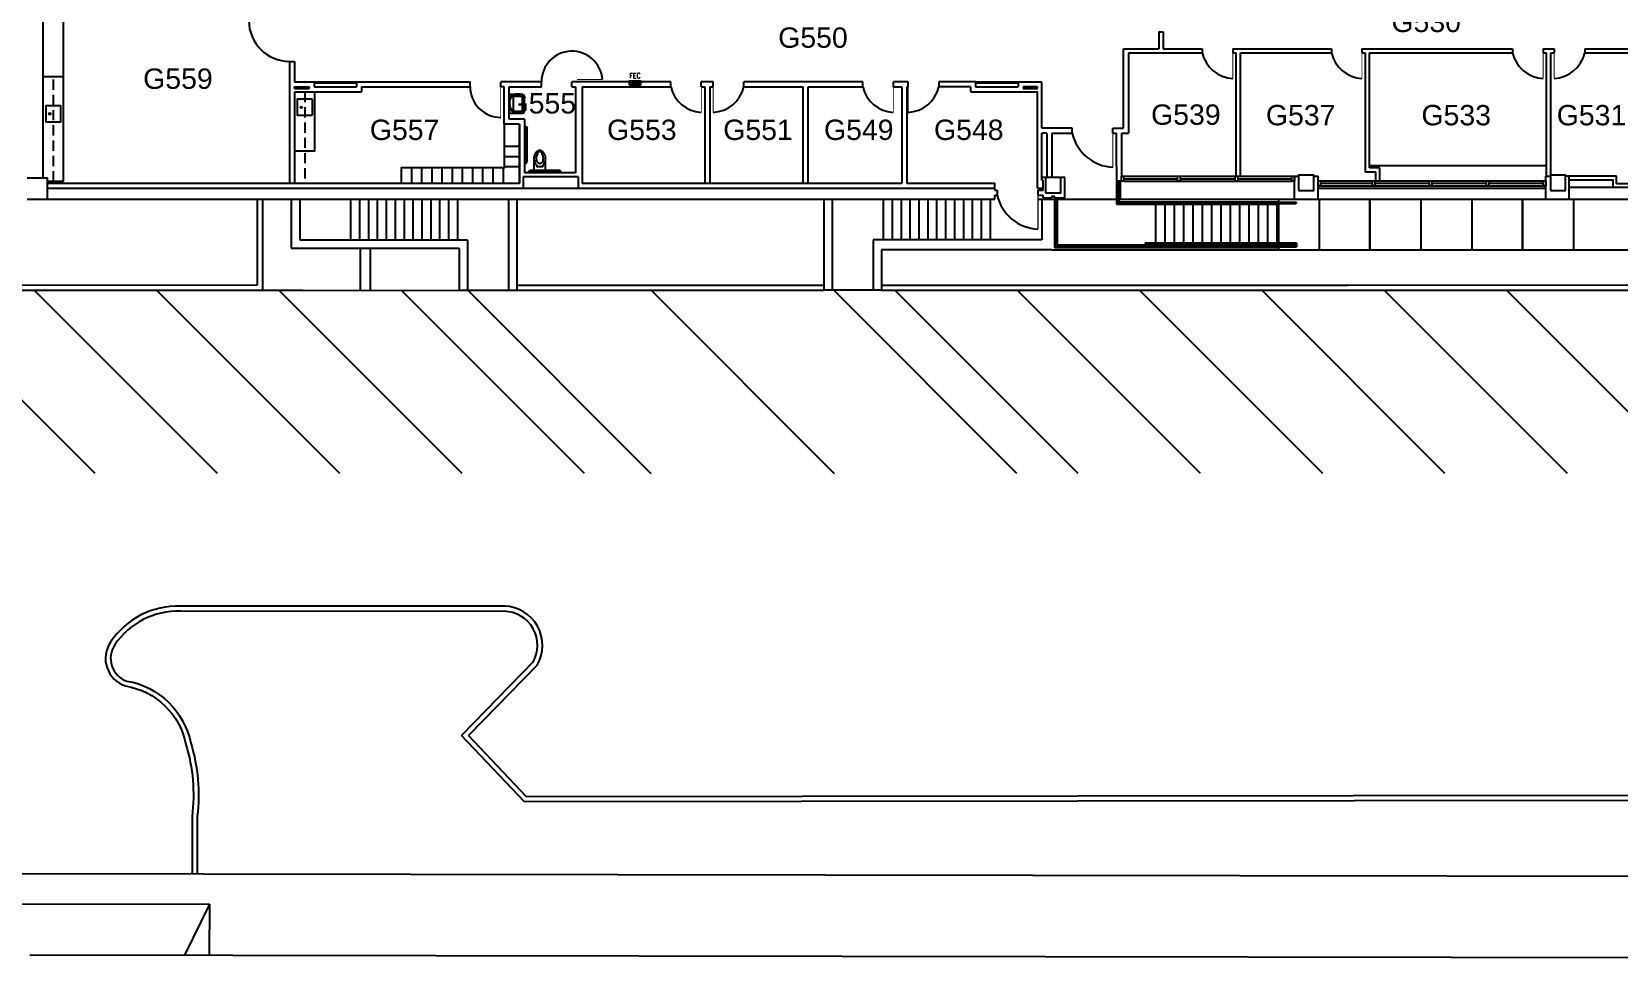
# Model space of a CAD drawing. Header units: inches. Extents: x -3386 to 4701, y -741 to 3764.
# Drawn here: x 1174 to 3045, y -741 to 351 of the extents above; entities that cross this region are included whole.
import ezdxf
from ezdxf.enums import TextEntityAlignment as Align

# ---------------------------------------------------------------- set-up
doc = ezdxf.new("R2010")
doc.units = ezdxf.units.IN
doc.header["$LTSCALE"] = 96
doc.header["$MEASUREMENT"] = 0
doc.linetypes.add('HIDDEN2', pattern=[0.1875, 0.125, -0.0625])
doc.layers.get('0').update_dxf_attribs({"linetype": 'CONTINUOUS'})
for name, color, linetype in [('A-ANNO-ROOM', 4, 'CONTINUOUS'), ('A-COLS', 5, 'CONTINUOUS'), ('A-DOOR', 2, 'CONTINUOUS'), ('A-FLOR-CASE', 3, 'CONTINUOUS'), ('A-FLOR-CASE-UPPR', 3, 'HIDDEN2'), ('A-FLOR-PFIX', 2, 'CONTINUOUS'), ('A-GLAZ', 2, 'CONTINUOUS'), ('A-GLAZ-SILL', 1, 'CONTINUOUS'), ('A-SITE', 8, 'CONTINUOUS'), ('A-WALL-FULL', 6, 'CONTINUOUS')]:
    doc.layers.add(name, color=color, linetype=linetype)
doc.styles.add('ARIAL', font='arial.ttf')
doc.styles.add('RomanS', font='romans.shx', dxfattribs={"width": 0.8})

# ---------------------------------------------------------------- blocks, each defined once
blk = doc.blocks.new('A$C701A6502')
for p, q in [((0, 9), (0, -9)), ((17.5, 9.5), (0.5, 9.5)), ((18, -9), (18, 9)), ((0.5, -9.5), (17.5, -9.5))]:
    blk.add_line(p, q)
blk.add_circle((4.8, 0), 0.955)
for centre, start, end in [((0.5, 9), 90, 180), ((17.5, 9), 0, 90), ((0.5, -9), 180, 270), ((17.5, -9), 270, 0)]:
    blk.add_arc(centre, 0.477, start, end)
blk = doc.blocks.new('A$C1D080207')
blk.add_hatch(color=256).paths.add_polyline_path([(0, 0), (5, 0), (5, 13), (0, 13)])
blk.add_lwpolyline([(0, 13), (5, 13), (5, 0), (0, 0)], close=True)
at = {"style": 'RomanS', "width": 0.8, "flags": 4}
blk.add_attdef('FEC', text='', height=6, rotation=90, dxfattribs=at).set_placement((13.7, 6.6), align=Align.CENTER)

msp = doc.modelspace()

# ---------------------------------------------------------------- linework, layer by layer
at = {"layer": 'A-COLS'}
for points in [[(2369.5, 161.8), (2387.5, 161.8), (2387.5, 179.8), (2369.5, 179.8), (2369.5, 161.8)], [(2667.9, 164.5), (2685.9, 164.5), (2685.9, 182.5), (2667.9, 182.5), (2667.9, 164.5)], [(2964.7, 164.5), (2982.7, 164.5), (2982.7, 182.5), (2964.7, 182.5), (2964.7, 164.5)]]:
    msp.add_lwpolyline(points, dxfattribs=at)
at = {"layer": 'A-DOOR'}
for points in [[(1846.9, 295.3, 0.962481), (1775, 292.5)], [(1691, 286.5, 0.414214), (1727, 250.5)]]:
    msp.add_lwpolyline(points, format="xyb", dxfattribs=at)
for points, const_width in [([(2590.3, 326.5), (2590.3, 296.5)], 1), ([(2742.5, 326.5), (2742.5, 296.5)], 1), ([(2956.2, 326.5), (2956.2, 296.5)], 1), ([(2969.2, 326.5), (2969.2, 296.5)], 1), ([(1727, 286.5), (1727, 250.5)], 1), ([(1846.9, 295.3), (1816.9, 295.3)], 1), ([(1963.5, 286.5), (1963.5, 256.5)], 1), ([(1977.5, 286.5), (1977.5, 256.5)], 1), ([(2190, 286.5), (2190, 256.5)], 1), ([(2207.5, 286.5), (2207.5, 256.5)], 1), ([(2448.9, 231.8), (2448.9, 191.8)], 1.33), ([(2360.5, 158.8), (2360.5, 118.8)], 1.33)]:
    msp.add_lwpolyline(points, dxfattribs=dict(at, const_width=const_width))
for centre, radius, start, end in [((1478, 364.5), 48, 180, 270), ((2592.2, 335.4), 39, 193.247, 267.1418), ((2744.5, 335.4), 39, 193.247, 267.1418), ((2958.1, 335.4), 39, 193.247, 267.1418), ((2967.2, 335.4), 39, 272.8582, 346.753), ((1965.5, 295.4), 39, 193.247, 267.1418), ((1975.6, 295.4), 39, 272.8582, 346.753), ((2191.9, 295.4), 39, 193.247, 267.1418), ((2205.6, 295.4), 39, 272.8582, 346.753), ((2451.5, 243.7), 52, 193.247, 267.1418), ((2363.1, 170.7), 52, 193.247, 267.1418)]:
    msp.add_arc(centre, radius, start, end, dxfattribs=at)
at = {"layer": 'A-FLOR-CASE'}
for p, q in [((1211.5, 175.2), (1211.5, 406.5)), ((1211.5, 298.5), (1187.5, 298.5)), ((1731, 216.5), (1749, 216.5)), ((1621.7, 191.2), (1621.7, 173.2)), ((1633.7, 191.2), (1633.7, 173.2)), ((1645.7, 191.2), (1645.7, 173.2)), ((1657.7, 191.2), (1657.7, 173.2)), ((1669.7, 191.2), (1669.7, 173.2)), ((1681.7, 191.2), (1681.7, 173.2)), ((1693.7, 191.2), (1693.7, 173.2)), ((1705.7, 191.2), (1705.7, 173.2)), ((1717.7, 191.2), (1717.7, 173.2)), ((1729.7, 191.2), (1729.7, 173.2)), ((1731, 204.5), (1749, 204.5)), ((1731, 192.5), (1749, 192.5)), ((1192.5, 175.2), (1211.5, 175.2))]:
    msp.add_line(p, q, dxfattribs=at)
for points in [[(1484, 211.3), (1508, 211.3), (1508, 280.5)], [(2751.5, 194), (2960.2, 194)]]:
    msp.add_lwpolyline(points, dxfattribs=at)
msp.add_lwpolyline([(1749, 242.5), (1731, 242.5), (1731, 191.2), (1609.7, 191.2), (1609.7, 173.2), (1749, 173.2)], close=True, dxfattribs=at)
at = {"layer": 'A-FLOR-CASE-UPPR'}
for p, q in [((1199.5, 175.2), (1199.5, 298.5)), ((1496, 280.5), (1496, 173.2))]:
    msp.add_line(p, q, dxfattribs=at)
at = {"layer": 'A-FLOR-PFIX'}
for p, q in [((1753, 277.5), (1737, 277.5)), ((1737, 277.5), (1737, 255.5)), ((1741.5, 274), (1741.5, 259)), ((1751.5, 275), (1742.5, 275)), ((1752.5, 259), (1752.5, 274)), ((1755, 257.5), (1755, 275.5)), ((1737, 255.5), (1753, 255.5)), ((1742.5, 258), (1751.5, 258))]:
    msp.add_line(p, q, dxfattribs=at)
for points in [[(1755, 240.8), (1755.5, 240.8), (1755.7, 240.5), (1755.7, 238), (1755.5, 237.8), (1755, 237.8)], [(1755, 195.8), (1755.5, 195.8), (1755.7, 196), (1755.7, 198.5), (1755.5, 198.8), (1755, 198.8)], [(1759.5, 185.3), (1759.5, 185.8), (1759.7, 186), (1762.2, 186), (1762.5, 185.8), (1762.5, 185.3)], [(1798.5, 185.3), (1798.5, 185.8), (1798.2, 186), (1795.7, 186), (1795.5, 185.8), (1795.5, 185.3)]]:
    msp.add_lwpolyline(points, dxfattribs=at)
for points in [[(1755.7, 240), (1756, 240, -0.414214), (1758, 238)], [(1755.7, 238.5), (1756, 238.5, -0.414214), (1756.5, 238)], [(1755.7, 198), (1756, 198, 0.414214), (1756.5, 198.5), (1756.5, 238)], [(1755.7, 196.5), (1756, 196.5, 0.414214), (1758, 198.5), (1758, 238)], [(1773, 211.6, 0.143932), (1770.5, 210.9, 0.107177), (1768.1, 208.4, 0.077997), (1766.6, 205.1, 0.065232), (1766, 200.8)], [(1777.1, 209.6, 0.549653), (1776.3, 209.4), (1775.5, 207.2, 0.238976), (1775.6, 206.7, -0.08035), (1776.5, 204.9, -0.074934), (1776.9, 202.1, -0.074934), (1776.5, 199.3, -0.085426), (1775.5, 197.3, -0.066386), (1774.7, 196.5, -0.330534), (1771.4, 196.5, -0.066386), (1770.6, 197.3, -0.085426), (1769.6, 199.3, -0.074934), (1769.2, 202.1, -0.074934), (1769.6, 204.9, -0.08035), (1770.5, 206.7, 0.238976), (1770.6, 207.2), (1769.9, 209.4, 0.562484), (1769, 209.6)], [(1773, 210.1, 0.143932), (1771.3, 209.6, 0.059203), (1770.1, 208.6)], [(1777, 209.6, 0.06085), (1775.5, 210.9, 0.143932), (1773, 211.6)], [(1776, 208.5, 0.063273), (1774.7, 209.6, 0.143932), (1773, 210.1)], [(1760.2, 186), (1760.2, 186.2, -0.414214), (1762.2, 188.3), (1795.7, 188.3)], [(1766, 200.8), (1766, 185.9), (1780, 185.9), (1780, 200.8, 0.022673), (1779.9, 202.3)], [(1766.3, 203.9, 0.111314), (1766.7, 198.4, 0.085426), (1768.2, 195.5, 0.066386), (1769.6, 194.1), (1769.6, 192.6), (1776.6, 192.6), (1776.6, 194.1, 0.066386), (1777.9, 195.5, 0.085426), (1779.4, 198.4, 0.074934), (1779.9, 202.1)], [(1797.7, 186), (1797.7, 186.2, 0.414214), (1795.7, 188.3)], [(1761.7, 186), (1761.7, 186.2, -0.414214), (1762.2, 186.8), (1795.7, 186.8)], [(1796.2, 186), (1796.2, 186.2, 0.414214), (1795.7, 186.8)]]:
    msp.add_lwpolyline(points, format="xyb", dxfattribs=at)
for centre, radius, start, end in [((1742.5, 274), 1, 90, 180), ((1751.5, 274), 1, 0, 90), ((1753, 275.5), 2, 0, 90), ((1742.5, 259), 1, 180, 270), ((1751.5, 259), 1, 270, 0), ((1753, 257.5), 2, 270, 0), ((1772, 204.2), 7.43, 36.6725, 46.5742), ((1770.3, 202.9), 9.56, 17.1416, 36.6725), ((1767.6, 202.1), 12.4, 0, 17.1416)]:
    msp.add_arc(centre, radius, start, end, dxfattribs=at)
at = {"layer": 'A-GLAZ'}
for p, q in [((2461.9, 178.3), (2525, 178.3)), ((2528, 178.3), (2593.1, 178.3)), ((2596.1, 178.3), (2660, 178.3)), ((2693.8, 172.9), (2754.8, 172.9)), ((2757.8, 172.9), (2822, 172.9)), ((2825, 172.9), (2889.2, 172.9)), ((2892.2, 172.9), (2956.4, 172.9))]:
    msp.add_line(p, q, dxfattribs=at)
for points in [[(2461.9, 181.3), (2461.9, 175.2), (2458.9, 175.2), (2458.9, 181.3)], [(2528, 181.3), (2528, 175.2), (2525, 175.2), (2525, 181.3)], [(2596.1, 181.3), (2596.1, 175.2), (2593.1, 175.2), (2593.1, 181.3)], [(2663, 181.3), (2663, 175.2), (2660, 175.2), (2660, 181.3)], [(2693.8, 175.9), (2693.8, 169.9), (2690.8, 169.9), (2690.8, 175.9)], [(2757.8, 175.9), (2757.8, 169.9), (2754.8, 169.9), (2754.8, 175.9)], [(2825, 175.9), (2825, 169.9), (2822, 169.9), (2822, 175.9)], [(2892.2, 175.9), (2892.2, 169.9), (2889.2, 169.9), (2889.2, 175.9)], [(2959.4, 175.9), (2959.4, 169.9), (2956.4, 169.9), (2956.4, 175.9)]]:
    msp.add_lwpolyline(points, close=True, dxfattribs=at)
at = {"layer": 'A-GLAZ-SILL'}
for p, q in [((2461.9, 181.3), (2660, 181.3)), ((2461.9, 175.2), (2660, 175.2)), ((2690.8, 175.9), (2959.4, 175.9)), ((2690.8, 169.9), (2959.4, 169.9))]:
    msp.add_line(p, q, dxfattribs=at)
at = {"layer": 'A-SITE'}
for p, q in [((2453.7, 175.2), (2453.7, 150.6)), ((2455.2, 175.2), (2455.2, 151.1)), ((1440, 154.3), (1440, 52.6)), ((1446, 154.3), (1446, 46.6)), ((1480, 154.3), (1480, 96.3)), ((1490, 154.3), (1490, 106.3)), ((1550, 154.3), (1550, 106.3)), ((1560.5, 154.3), (1560.5, 106.3)), ((1571, 154.3), (1571, 106.3)), ((1581.5, 154.3), (1581.5, 106.3)), ((1592, 154.3), (1592, 106.3)), ((1602.5, 154.3), (1602.5, 106.3)), ((1613, 154.3), (1613, 106.3)), ((1623.5, 154.3), (1623.5, 106.3)), ((1634, 154.3), (1634, 106.3)), ((1644.5, 154.3), (1644.5, 106.3)), ((1655, 154.3), (1655, 106.3)), ((1665.5, 154.3), (1665.5, 106.3)), ((1676, 154.3), (1676, 106.3)), ((1736, 154.3), (1736, 46.7)), ((1746, 154.3), (1746, 46.7)), ((2108, 154.3), (2108, 46.7)), ((2118, 154.3), (2118, 46.7)), ((2178, 154.3), (2178, 106.3)), ((2188.5, 154.3), (2188.5, 106.3)), ((2199, 154.3), (2199, 106.3)), ((2209.5, 154.3), (2209.5, 106.3)), ((2220, 154.3), (2220, 106.3)), ((2230.5, 154.3), (2230.5, 106.3)), ((2241, 154.3), (2241, 106.3)), ((2251.5, 154.3), (2251.5, 106.3)), ((2262, 154.3), (2262, 106.3)), ((2272.5, 154.3), (2272.5, 106.3)), ((2283, 154.3), (2283, 106.3)), ((2293.5, 154.3), (2293.5, 106.3)), ((2304, 154.3), (2304, 106.3)), ((2365, 154.3), (2365, 106.3)), ((2380, 154.3), (2380, 97.3)), ((2380.8, 98.1), (2380.8, 154.3)), ((2382.3, 99.6), (2382.3, 154.3)), ((2383, 154.3), (2383, 100.3)), ((2453, 154.3), (2453, 148.2)), ((2455.7, 150.6), (2665, 150.6)), ((2456, 154.3), (2456, 151.2)), ((2456, 151.2), (2644, 151.2)), ((2644, 154.3), (2644, 150.6)), ((2644, 151.2), (2644, 150.6)), ((2665, 150.6), (2665, 149.1)), ((2692, 154.3), (2692, 94.3)), ((2751.5, 154.3), (2751.5, 94.3)), ((2752, 154.3), (2752, 94.3)), ((2812, 154.3), (2812, 94.3)), ((2872, 154.3), (2872, 94.3)), ((2931.5, 154.3), (2931.5, 94.3)), ((2932, 154.3), (2932, 94.3)), ((2992, 154.3), (2992, 94.3)), ((2453, 148.2), (2644, 148.2)), ((2455.2, 149.1), (2665, 149.1)), ((2499, 148.2), (2499, 102.6)), ((2510, 148.2), (2510, 102.6)), ((2521, 148.2), (2521, 102.6)), ((2532, 148.2), (2532, 102.6)), ((2543, 148.2), (2543, 102.6)), ((2554, 148.2), (2554, 102.6)), ((2565, 148.2), (2565, 102.6)), ((2576, 148.2), (2576, 102.6)), ((2587, 148.2), (2587, 102.6)), ((2598, 148.2), (2598, 102.6)), ((2609, 148.2), (2609, 102.6)), ((2620, 148.2), (2620, 102.6)), ((2631, 148.2), (2631, 102.6)), ((2642, 148.2), (2642, 102.6)), ((2644, 149.1), (2644, 148.2)), ((2644, 149.1), (2644, 102.6)), ((1480, 96.3), (1678, 96.3)), ((1490, 106.3), (1688, 106.3)), ((1561.2, 96.3), (1561.2, 46.7)), ((1573.2, 95.9), (1573.2, 46.3)), ((1678, 95.9), (1678, 46.7)), ((1688, 105.9), (1688, 46.7)), ((2166, 106.3), (2166, 46.7)), ((2365, 106.3), (2166, 106.3)), ((2377, 94.3), (2176, 94.3)), ((2176, 94.3), (2176, 46.7)), ((2377, 94.3), (2644, 94.3)), ((2380, 97.3), (2644, 97.3)), ((2380.8, 98.1), (2665.4, 98.1)), ((2382.3, 99.6), (2663.9, 99.6)), ((2383, 100.3), (2644, 100.3)), ((2487, 102.6), (2665.4, 102.6)), ((2487, 102.6), (2487, 100.3)), ((2488.5, 101.1), (2663.9, 101.1)), ((2488.5, 101.1), (2488.5, 100.3)), ((2499, 101.1), (2499, 100.3)), ((2510, 101.1), (2510, 100.3)), ((2521, 101.1), (2521, 100.3)), ((2532, 101.1), (2532, 100.3)), ((2543, 101.1), (2543, 100.3)), ((2554, 101.1), (2554, 100.3)), ((2565, 101.1), (2565, 100.3)), ((2576, 101.1), (2576, 100.3)), ((2587, 101.1), (2587, 100.3)), ((2598, 101.1), (2598, 100.3)), ((2609, 101.1), (2609, 100.3)), ((2620, 101.1), (2620, 100.3)), ((2631, 101.1), (2631, 100.3)), ((2642, 101.1), (2642, 100.3)), ((2644, 101.1), (2644, 99.6)), ((2644, 98.1), (2644, 97.3)), ((2644, 98.1), (2644, 94.3)), ((2644, 94.3), (3334.6, 94.3)), ((2663.9, 101.1), (2663.9, 99.6)), ((2665.4, 102.6), (2665.4, 98.1)), ((1440, 52.6), (1030.4, 52.5)), ((1248.8, -169.4), (1032.8, 46.7)), ((1493.7, 46.6), (1032.9, 46.5)), ((1393.1, -169.4), (1177.1, 46.6)), ((1537.3, -169.3), (1321.4, 46.6)), ((1445.9, 46.6), (1688.4, 46.7)), ((1681.5, -169.3), (1465.6, 46.6)), ((1825.8, -169.4), (1609.8, 46.7)), ((1678, 46.7), (1746, 46.7)), ((1904.4, -169.6), (1688.1, 46.7)), ((2108, 52.4), (1746, 52.4)), ((1746, 46.7), (2108, 46.7)), ((2120.7, -169.6), (1904.7, 46.4)), ((2176, 46.7), (2108, 46.7)), ((2335.7, -169.4), (2119.7, 46.7)), ((2176, 52.7), (2725.4, 52.7)), ((2176, 46.7), (2725.4, 46.7)), ((2407.9, -169.4), (2191.8, 46.7)), ((2552.1, -169.4), (2336.1, 46.7)), ((2696.4, -169.4), (2480.3, 46.7)), ((2840.4, -169.4), (2624.3, 46.7)), ((2725.4, 53), (3059.8, 52.9)), ((2725.4, 47), (3057.3, 46.9)), ((2984.9, -169.4), (2768.8, 46.7)), ((3129.1, -169.4), (2913.1, 46.7)), ((1732.7, -325.7), (1349.7, -325.6)), ((1732.7, -331.7), (1349.7, -331.6)), ((1765.7, -390.9), (1680.9, -478.1)), ((1770, -395.1), (1689.2, -478.1)), ((1740.3, -425.6), (1689.2, -478.1)), ((1755, -556.2), (1680.9, -478.1)), ((1757.6, -550.2), (1689.2, -478.1)), ((3059.8, -554.7), (1755, -556.2)), ((3057.3, -548.7), (1757.6, -550.2)), ((1363.1, -573.5), (1363.1, -639.7)), ((1369.1, -573.5), (1369, -641)), ((250.4, -639.2), (3628.2, -644.6)), ((933.5, -676.3), (1383.5, -677)), ((1383.5, -677), (1354.1, -737)), ((1383.5, -677), (1383.4, -737)), ((1171.7, -736.7), (3628.2, -740.6))]:
    msp.add_line(p, q, dxfattribs=at)
msp.add_lwpolyline([(2458.9, 175.2), (2452.9, 175.2)], dxfattribs=at)
for points in [[(1266.9, -367.9, 0.497663), (1284.6, -419.7, -0.312947), (1355.8, -488.5, -0.104774), (1363.1, -573.5, -7.875605), (1363.1, -573.5, -86481.139708)], [(1271.9, -371.2, 0.492825), (1286.1, -413.9, -0.310743), (1361.6, -487.1, -0.104788), (1369.1, -573.5, -0.100484)]]:
    msp.add_lwpolyline(points, format="xyb", dxfattribs=at)
for centre, radius, start, end in [((2455.2, 150.6), 1.5, 180, 270), ((2455.7, 151.1), 0.5, 180, 270), ((1346.1, -420.8), 95.2, 87.8269, 146.2562), ((1346.1, -420.8), 89.2, 87.8269, 146.2562), ((1730.1, -371.8), 40.2, 329.8038, 88.5607), ((1730.1, -371.8), 46.2, 329.8038, 88.5607), ((722.9, -640.9), 640.3, 359.9745, 0.1131)]:
    msp.add_arc(centre, radius, start, end, dxfattribs=at)
at = {"layer": 'A-WALL-FULL'}
for p, q in [((1187.5, 179.3), (1187.5, 1121.5)), ((2503.2, 351.5), (2508.3, 351.5)), ((2503.2, 351.5), (2503.2, 331.5)), ((2508.3, 351.5), (2508.3, 331.5)), ((2461.2, 331.5), (2503.2, 331.5)), ((2461.2, 237.8), (2461.2, 331.5)), ((2467.2, 326.5), (2554.3, 326.5)), ((2467.2, 326.5), (2467.2, 231.8)), ((2508.3, 331.5), (2554.3, 331.5)), ((2554.3, 331.5), (2554.3, 326.5)), ((2590.3, 331.5), (2706.5, 331.5)), ((2590.3, 331.5), (2590.3, 326.5)), ((2590.3, 326.5), (2594.3, 326.5)), ((2594.3, 181.3), (2594.3, 326.5)), ((2599.3, 326.5), (2706.5, 326.5)), ((2599.3, 181.3), (2599.3, 326.5)), ((2706.5, 331.5), (2706.5, 326.5)), ((2742.5, 331.5), (2920.2, 331.5)), ((2742.5, 331.5), (2742.5, 326.5)), ((2742.5, 326.5), (2746.5, 326.5)), ((2746.5, 326.5), (2746.5, 186)), ((2751.5, 326.5), (2920.2, 326.5)), ((2920.2, 331.5), (2920.2, 326.5)), ((2956.2, 331.5), (2969.2, 331.5)), ((2956.2, 331.5), (2956.2, 326.5)), ((2956.2, 326.5), (2960.2, 326.5)), ((2960.2, 181.3), (2960.2, 326.5)), ((2965.2, 326.5), (2969.2, 326.5)), ((2965.2, 182.5), (2965.2, 326.5)), ((2969.2, 331.5), (2969.2, 326.5)), ((3005.2, 331.5), (3070.3, 331.5)), ((3005.2, 331.5), (3005.2, 326.5)), ((3005.2, 326.5), (3065.3, 326.5)), ((1478, 316.5), (1478, 173.2)), ((1478, 316.5), (1484, 316.5)), ((1484, 316.5), (1484, 292.5)), ((1484, 292.5), (1507, 292.5)), ((1484, 286.5), (1501, 286.5)), ((1484, 284.5), (1484, 286.5)), ((1484, 284.5), (1501, 284.5)), ((1501, 286.5), (1501, 284.5)), ((1507, 292.5), (1507, 286.5)), ((1507, 292.5), (1557, 292.5)), ((1507, 286.5), (1557, 286.5)), ((1557, 292.5), (1557, 286.5)), ((1557, 292.5), (1691, 292.5)), ((1563, 286.5), (1563, 280.5)), ((1563, 286.5), (1691, 286.5)), ((1577.5, 286.5), (1657.5, 286.5)), ((1691, 286.5), (1691, 292.5)), ((1775, 292.5), (1727, 292.5)), ((1727, 286.5), (1727, 292.5)), ((1731, 286.5), (1727, 286.5)), ((1731, 242.5), (1731, 286.5)), ((1737, 248.5), (1737, 286.5)), ((1737, 286.5), (1775, 286.5)), ((1775, 286.5), (1775, 292.5)), ((1811, 286.5), (1811, 292.5)), ((1927.5, 292.5), (1811, 292.5)), ((1811, 286.5), (1815, 286.5)), ((1815, 286.5), (1815, 185.3)), ((1823, 286.5), (1927.5, 286.5)), ((1823, 286.5), (1823, 173.2)), ((1927.5, 286.5), (1927.5, 292.5)), ((1977.5, 292.5), (1963.5, 292.5)), ((1963.5, 286.5), (1963.5, 292.5)), ((1963.5, 286.5), (1967.5, 286.5)), ((1967.5, 286.5), (1967.5, 173.2)), ((1973.5, 286.5), (1973.5, 173.2)), ((1973.5, 286.5), (1977.5, 286.5)), ((1977.5, 286.5), (1977.5, 292.5)), ((2154, 292.5), (2013.5, 292.5)), ((2013.5, 286.5), (2013.5, 292.5)), ((2013.5, 286.5), (2083.5, 286.5)), ((2083.5, 173.2), (2083.5, 286.5)), ((2089.5, 286.5), (2154, 286.5)), ((2089.5, 173.2), (2089.5, 286.5)), ((2154, 286.5), (2154, 292.5)), ((2207.5, 292.5), (2190, 292.5)), ((2190, 286.5), (2190, 292.5)), ((2190, 286.5), (2200, 286.5)), ((2200, 286.5), (2200, 173.2)), ((2206, 286.5), (2206, 173.2)), ((2206, 286.5), (2207.5, 286.5)), ((2207.5, 286.5), (2207.5, 292.5)), ((2243.5, 292.5), (2243.5, 286.5)), ((2287, 292.5), (2243.5, 292.5)), ((2281, 286.5), (2243.5, 286.5)), ((2281, 286.5), (2281, 280.5)), ((2287, 292.5), (2287, 286.5)), ((2287, 292.5), (2337, 292.5)), ((2287, 286.5), (2337, 286.5)), ((2337, 292.5), (2337, 286.5)), ((2337, 292.5), (2365.2, 292.5)), ((2343, 286.5), (2343, 284.5)), ((2360, 286.5), (2343, 286.5)), ((2343, 284.5), (2360, 284.5)), ((2360, 284.5), (2360, 286.5)), ((2365.2, 237.8), (2365.2, 292.5)), ((1484, 280.5), (1484, 173.2)), ((1484, 280.5), (1563, 280.5)), ((2281, 280.5), (2360, 280.5)), ((2360, 167.2), (2360, 280.5)), ((1755, 248.5), (1737, 248.5)), ((1755, 248.5), (1755, 185.3)), ((1749, 242.5), (1731, 242.5)), ((1749, 242.5), (1749, 173.2)), ((2400.9, 237.8), (2365.2, 237.8)), ((2365.2, 179.8), (2365.2, 231.8)), ((2370.9, 231.8), (2365.2, 231.8)), ((2370.9, 231.8), (2370.9, 179.8)), ((2376.9, 231.8), (2400.9, 231.8)), ((2376.9, 231.8), (2376.9, 179.8)), ((2400.9, 231.8), (2400.9, 237.8)), ((2448.9, 237.8), (2461.2, 237.8)), ((2448.9, 231.8), (2448.9, 237.8)), ((2448.9, 231.8), (2452.9, 231.8)), ((2452.9, 231.8), (2453, 154.2)), ((2458.9, 231.8), (2467.2, 231.8)), ((2458.9, 231.8), (2458.9, 181.3)), ((2763.8, 191), (2751.5, 191)), ((2763.8, 175.9), (2763.8, 191)), ((1168.5, 179.3), (1192.5, 179.3)), ((1192.5, 154.3), (1192.5, 179.3)), ((1192.5, 173.2), (1749, 173.2)), ((1818.4, 180.6), (1753.6, 180.6)), ((1753.6, 180.6), (1753.6, 167.2)), ((1815, 185.3), (1755, 185.3)), ((1818.4, 180.6), (1818.4, 167.2)), ((1823, 173.2), (2200, 173.2)), ((2206, 173.2), (2309.5, 173.2)), ((2309.5, 164.8), (2309.5, 173.2)), ((2392, 179.8), (2365, 179.8)), ((2365, 176.5), (2365, 179.8)), ((2365, 176.5), (2366.5, 176.5)), ((2366.5, 164.8), (2366.5, 176.5)), ((2392, 155.8), (2392, 179.8)), ((2457.5, 175.2), (2457.5, 154.3)), ((2663, 154.3), (2663, 181.3)), ((2663, 181.3), (2667.9, 181.3)), ((2685.9, 181.3), (2690.8, 181.3)), ((2690.8, 154.3), (2690.8, 181.3)), ((2758.8, 186), (2746.5, 186)), ((2758.8, 175.9), (2758.8, 186)), ((2959.4, 154.3), (2959.4, 181.3)), ((2959.4, 181.3), (2964.7, 181.3)), ((3042.8, 181.3), (2982.7, 181.3)), ((2986.6, 181.3), (2986.6, 154.3)), ((3042.8, 172.7), (3042.8, 181.3)), ((3042.8, 172.7), (3065.3, 172.7)), ((1168.5, 154.3), (2309.5, 154.3)), ((1192.5, 167.2), (2309.5, 167.2)), ((2309.5, 164.8), (2312.5, 164.8)), ((2309.5, 154.3), (2309.5, 158.8)), ((2309.5, 158.8), (2312.5, 158.8)), ((2312.5, 164.8), (2312.5, 158.8)), ((2360, 167.2), (2366.5, 167.2)), ((2360.5, 164.8), (2366.5, 164.8)), ((2360.5, 164.8), (2360.5, 158.8)), ((2360.5, 158.8), (2366.5, 158.8)), ((2360.5, 154.3), (2380, 154.3)), ((2366.5, 155.8), (2366.5, 158.8)), ((2366.5, 155.8), (2377, 155.8)), ((2380, 155.8), (2392, 155.8)), ((2380, 154.3), (2453.7, 154.3)), ((2455.2, 154.3), (2457.5, 154.3)), ((2457.5, 154.3), (2663.6, 154.3)), ((2644, 154.3), (3291.5, 154.3)), ((2690.8, 167.2), (2959.4, 167.2)), ((2986.6, 168.2), (3065.3, 168.2))]:
    msp.add_line(p, q, dxfattribs=at)
for points in [[(2751.5, 191), (2751.5, 326.5)], [(2986.6, 177), (3038.3, 177), (3038.3, 168.2)], [(2380, 155.8), (2380, 157.3), (2377, 157.3), (2377, 157.3), (2377, 155.8)]]:
    msp.add_lwpolyline(points, dxfattribs=at)
for points in [[(1507.7, 291.4), (1556.6, 291.4), (1556.6, 291.3), (1507.7, 291.3)], [(2287.5, 291.4), (2335.9, 291.4), (2335.9, 291.3), (2287.5, 291.3)]]:
    msp.add_lwpolyline(points, close=True, dxfattribs=at)

# ---------------------------------------------------------------- block references
at = {"layer": 'A-FLOR-PFIX'}
for p in [(1190.5, 254.8), (1487, 262.5)]:
    msp.add_blockref('A$C701A6502', p, dxfattribs=at)
at = {"layer": 'A-WALL-FULL'}
ref = msp.add_blockref('A$C1D080207', (1891.8, 288.5), dxfattribs=dict(at, rotation=90))
ref.add_attrib('FEC', 'FEC', dxfattribs={"layer": '0', "height": 6, "style": 'RomanS', "width": 0.8}).set_placement((1885.3, 296.8), align=Align.CENTER)

# ---------------------------------------------------------------- texts
at = {"layer": 'A-ANNO-ROOM', "style": 'ARIAL'}
for s, p in [('G530', (2818.3, 351.1)), ('G550', (2095.2, 332.6)), ('G559', (1346.4, 284.2)), ('G555', (1774.9, 255.1)), ('G539', (2534.9, 241.8)), ('G537', (2670.3, 241.2)), ('G533', (2853.7, 241.2)), ('G531', (3013.2, 241.2)), ('G557', (1613.7, 223.9)), ('G553', (1893.4, 223.9)), ('G551', (2030.4, 223.9)), ('G549', (2149.2, 223.9)), ('G548', (2278.9, 223.9))]:
    msp.add_text(s, height=24, dxfattribs=at).set_placement(p, align=Align.CENTER)

doc.saveas('drawing.dxf')
